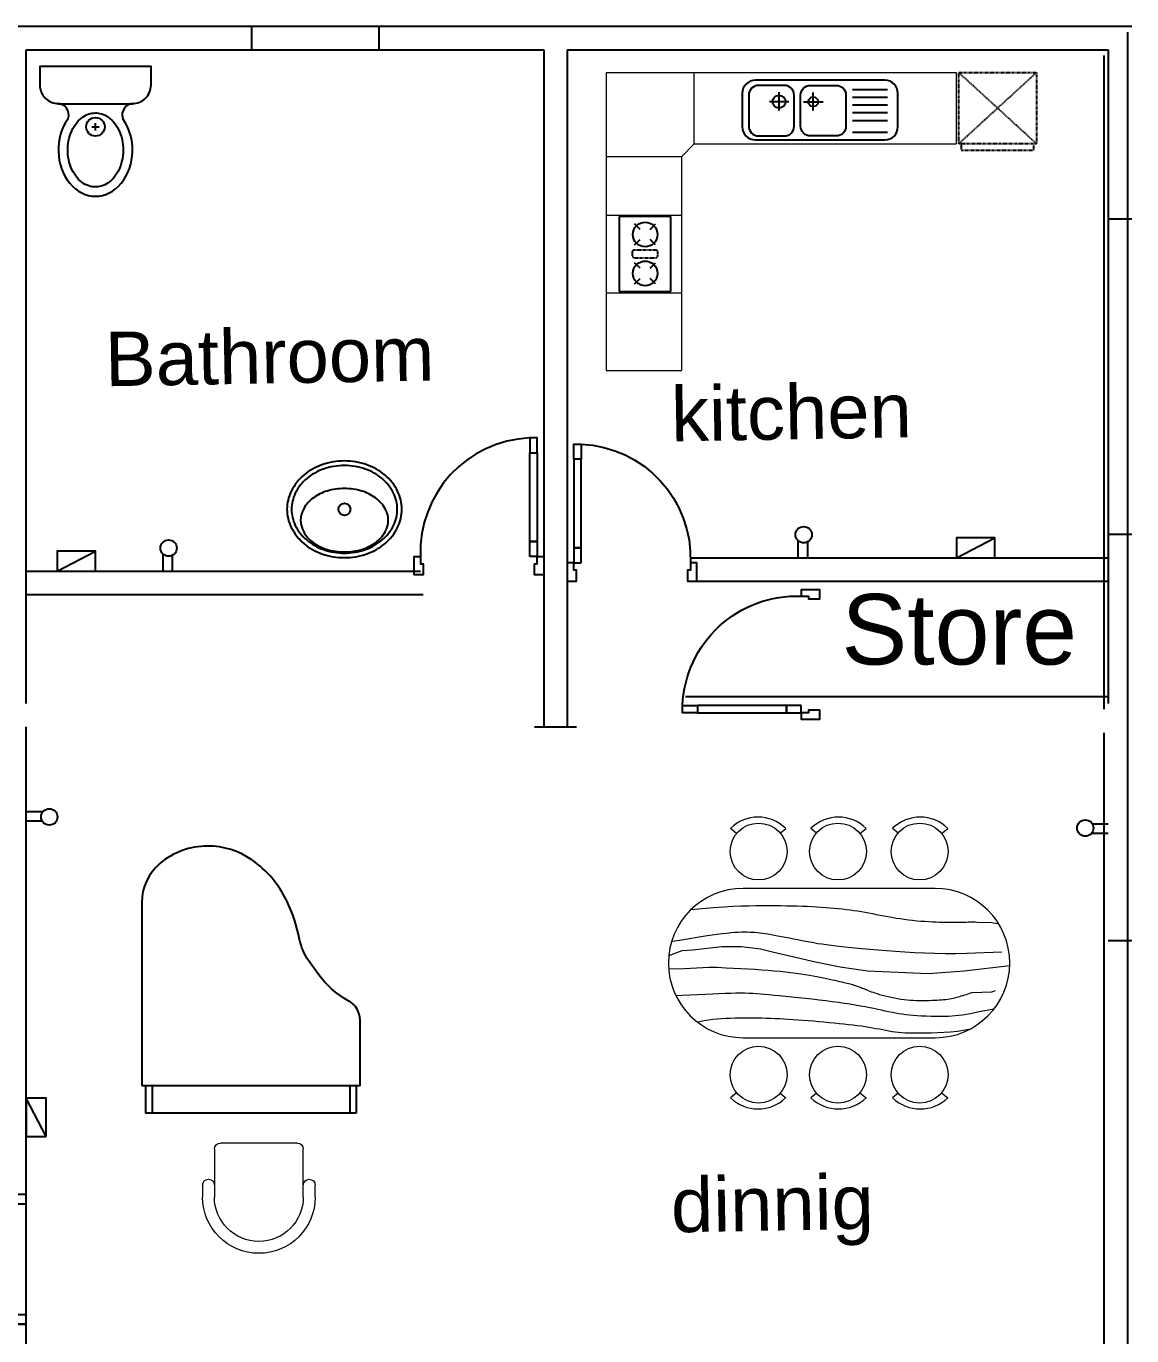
# Model space of a CAD drawing. Header units: inches. Extents: x 102 to 1923, y 81 to 561.
# Drawn here: x 227.2 to 462.2, y 268.1 to 546.6 of the extents above; entities that cross this region are included whole.
import ezdxf

# ---------------------------------------------------------------- set-up
doc = ezdxf.new("R2010")
doc.units = ezdxf.units.IN
doc.header["$MEASUREMENT"] = 0
doc.linetypes.add('HIDDEN', pattern=[0.375, 0.25, -0.125])
for name, color, linetype in [('A-Door', 150, 'Continuous'), ('A-Flor-Pfix', 140, 'Continuous'), ('NOI THAT', 42, 'Continuous'), ('NOITHAT', 21, 'Continuous'), ('NT', 1, 'Continuous'), ('THIET-BI', 21, 'Continuous')]:
    doc.layers.add(name, color=color, linetype=linetype)
doc.layers.add('Plugin_AR', color=250, linetype='Continuous', lineweight=5)
doc.styles.get("Standard").update_dxf_attribs({"font": 'arial.ttf'})

# ---------------------------------------------------------------- blocks, each defined once
blk = doc.blocks.new('A$C1B1609A6')
at = {"linetype": 'Continuous'}
for p, q in [((7.67, 31.01), (6.97, 31.58)), ((12.57, 31.06), (13.19, 31.59)), ((16.86, 31.01), (16.16, 31.58)), ((21.76, 31.06), (22.38, 31.59)), ((25.83, 31.06), (25.21, 31.59)), ((30.73, 31.01), (31.43, 31.58)), ((30, 24.82), (8.4, 24.82)), ((3.45, 21.9), (4.43, 22.12)), ((4.43, 22.12), (5.33, 22.27)), ((5.33, 22.27), (6.15, 22.36)), ((6.15, 22.36), (6.91, 22.42)), ((6.91, 22.42), (7.62, 22.44)), ((7.62, 22.44), (8.26, 22.44)), ((8.26, 22.44), (8.86, 22.43)), ((8.86, 22.43), (9.42, 22.41)), ((9.42, 22.41), (9.93, 22.39)), ((9.93, 22.39), (10.42, 22.36)), ((10.42, 22.36), (10.87, 22.32)), ((10.87, 22.32), (11.3, 22.28)), ((11.3, 22.28), (11.71, 22.24)), ((11.71, 22.24), (12.1, 22.19)), ((12.1, 22.19), (12.49, 22.13)), ((12.49, 22.13), (12.87, 22.06)), ((1.78, 21.59), (3.45, 21.9)), ((9.65, 20.63), (9.36, 20.63)), ((9.95, 20.63), (9.65, 20.63)), ((10.25, 20.63), (9.95, 20.63)), ((10.56, 20.63), (10.25, 20.63)), ((12.87, 22.06), (13.24, 21.99)), ((13.24, 21.99), (13.63, 21.91)), ((13.63, 21.91), (14.02, 21.82)), ((14.02, 21.82), (14.42, 21.74)), ((14.42, 21.74), (14.84, 21.64)), ((14.84, 21.64), (15.29, 21.55)), ((15.29, 21.55), (15.76, 21.45)), ((15.76, 21.45), (16.27, 21.35)), ((16.27, 21.35), (16.81, 21.26)), ((16.81, 21.26), (17.38, 21.16)), ((17.38, 21.16), (17.98, 21.06)), ((17.98, 21.06), (18.61, 20.96)), ((18.61, 20.96), (19.27, 20.86)), ((19.27, 20.86), (19.97, 20.77)), ((19.97, 20.77), (20.69, 20.67)), ((20.69, 20.67), (21.45, 20.58)), ((1.81, 19.58), (1.6, 19.49)), ((2.02, 19.66), (1.81, 19.58)), ((4.29, 19.74), (2.02, 19.66)), ((4.49, 19.81), (4.29, 19.74)), ((4.69, 19.88), (4.49, 19.81)), ((4.88, 19.95), (4.69, 19.88)), ((5.08, 20.01), (4.88, 19.95)), ((5.27, 20.06), (5.08, 20.01)), ((5.46, 20.12), (5.27, 20.06)), ((5.64, 20.17), (5.46, 20.12)), ((5.83, 20.22), (5.64, 20.17)), ((6.01, 20.27), (5.83, 20.22)), ((6.2, 20.32), (6.01, 20.27)), ((6.38, 20.36), (6.2, 20.32)), ((6.58, 20.4), (6.38, 20.36)), ((6.78, 20.44), (6.58, 20.4)), ((6.99, 20.47), (6.78, 20.44)), ((7.21, 20.51), (6.99, 20.47)), ((7.45, 20.53), (7.21, 20.51)), ((7.69, 20.55), (7.45, 20.53)), ((7.95, 20.57), (7.69, 20.55)), ((8.22, 20.59), (7.95, 20.57)), ((8.49, 20.6), (8.22, 20.59)), ((8.78, 20.61), (8.49, 20.6)), ((9.06, 20.62), (8.78, 20.61)), ((9.36, 20.63), (9.06, 20.62)), ((10.88, 20.61), (10.56, 20.63)), ((11.21, 20.59), (10.88, 20.61)), ((11.55, 20.56), (11.21, 20.59)), ((11.89, 20.52), (11.55, 20.56)), ((12.25, 20.47), (11.89, 20.52)), ((12.62, 20.41), (12.25, 20.47)), ((12.98, 20.34), (12.62, 20.41)), ((13.35, 20.26), (12.98, 20.34)), ((13.7, 20.19), (13.35, 20.26)), ((14.04, 20.1), (13.7, 20.19)), ((14.37, 20.02), (14.04, 20.1)), ((14.66, 19.94), (14.37, 20.02)), ((14.93, 19.86), (14.66, 19.94)), ((15.17, 19.78), (14.93, 19.86)), ((15.39, 19.71), (15.17, 19.78)), ((15.58, 19.64), (15.39, 19.71)), ((15.76, 19.57), (15.58, 19.64)), ((15.92, 19.51), (15.76, 19.57)), ((16.07, 19.45), (15.92, 19.51)), ((16.21, 19.39), (16.07, 19.45)), ((16.35, 19.33), (16.21, 19.39)), ((16.47, 19.28), (16.35, 19.33)), ((16.6, 19.23), (16.47, 19.28)), ((16.71, 19.18), (16.6, 19.23)), ((16.83, 19.13), (16.71, 19.18)), ((21.45, 20.58), (22.22, 20.5)), ((22.22, 20.5), (22.99, 20.41)), ((22.99, 20.41), (23.76, 20.33)), ((23.76, 20.33), (24.51, 20.26)), ((24.51, 20.26), (25.23, 20.19)), ((25.23, 20.19), (25.9, 20.12)), ((25.9, 20.12), (26.52, 20.06)), ((26.52, 20.06), (27.08, 20.01)), ((27.08, 20.01), (27.58, 19.96)), ((27.58, 19.96), (28.04, 19.92)), ((28.04, 19.92), (28.48, 19.88)), ((28.48, 19.88), (28.91, 19.85)), ((28.91, 19.85), (29.34, 19.83)), ((29.34, 19.83), (29.8, 19.82)), ((29.8, 19.82), (30.28, 19.82)), ((30.28, 19.82), (30.82, 19.82)), ((30.82, 19.82), (31.4, 19.83)), ((31.4, 19.83), (32.03, 19.85)), ((32.03, 19.85), (32.72, 19.88)), ((32.72, 19.88), (33.45, 19.91)), ((33.45, 19.91), (34.25, 19.94)), ((34.25, 19.94), (36.9, 20.06)), ((36.9, 20.06), (37.56, 20.09)), ((16.94, 19.09), (16.83, 19.13)), ((17.06, 19.05), (16.94, 19.09)), ((17.17, 19.01), (17.06, 19.05)), ((17.29, 18.97), (17.17, 19.01)), ((17.4, 18.93), (17.29, 18.97)), ((17.53, 18.89), (17.4, 18.93)), ((17.66, 18.85), (17.53, 18.89)), ((17.8, 18.81), (17.66, 18.85)), ((17.95, 18.77), (17.8, 18.81)), ((18.11, 18.73), (17.95, 18.77)), ((18.29, 18.69), (18.11, 18.73)), ((18.48, 18.64), (18.29, 18.69)), ((18.69, 18.59), (18.48, 18.64)), ((18.91, 18.54), (18.69, 18.59)), ((19.16, 18.48), (18.91, 18.54)), ((19.41, 18.42), (19.16, 18.48)), ((19.69, 18.36), (19.41, 18.42)), ((19.98, 18.3), (19.69, 18.36)), ((20.29, 18.23), (19.98, 18.3)), ((20.61, 18.16), (20.29, 18.23)), ((20.95, 18.09), (20.61, 18.16)), ((21.32, 18.01), (20.95, 18.09)), ((21.7, 17.94), (21.32, 18.01)), ((22.11, 17.86), (21.7, 17.94)), ((22.55, 17.78), (22.11, 17.86)), ((23.02, 17.71), (22.55, 17.78)), ((23.52, 17.63), (23.02, 17.71)), ((0.01, 16.75), (5.15, 17.34)), ((5.15, 17.34), (9.15, 17.62)), ((9.15, 17.62), (16.02, 17.34)), ((16.02, 17.34), (19.07, 16.88)), ((19.07, 16.88), (21.85, 16.33)), ((21.85, 16.33), (26.55, 15.23)), ((24.05, 17.56), (23.52, 17.63)), ((24.62, 17.49), (24.05, 17.56)), ((25.22, 17.42), (24.62, 17.49)), ((25.85, 17.35), (25.22, 17.42)), ((26.51, 17.28), (25.85, 17.35)), ((27.2, 17.22), (26.51, 17.28)), ((27.91, 17.17), (27.2, 17.22)), ((28.66, 17.11), (27.91, 17.17)), ((29.43, 17.06), (28.66, 17.11)), ((30.24, 17.02), (29.43, 17.06)), ((31.08, 16.98), (30.24, 17.02)), ((31.96, 16.94), (31.08, 16.98)), ((32.89, 16.9), (31.96, 16.94)), ((33.87, 16.87), (32.89, 16.9)), ((37.31, 17.07), (33.87, 16.87)), ((38.38, 17.05), (37.31, 17.07)), ((0.9, 15.2), (4.85, 15.36)), ((4.85, 15.36), (6.06, 15.38)), ((6.06, 15.38), (7.25, 15.38)), ((7.25, 15.38), (8.43, 15.35)), ((8.43, 15.35), (9.58, 15.31)), ((9.58, 15.31), (10.71, 15.26)), ((10.71, 15.26), (11.8, 15.19)), ((11.8, 15.19), (12.85, 15.13)), ((12.85, 15.13), (13.87, 15.06)), ((13.87, 15.06), (14.84, 14.98)), ((14.84, 14.98), (15.76, 14.91)), ((15.76, 14.91), (16.63, 14.83)), ((16.63, 14.83), (17.44, 14.76)), ((17.44, 14.76), (18.2, 14.68)), ((26.55, 15.23), (28.03, 14.86)), ((28.03, 14.86), (30.2, 14.59)), ((32.38, 14.59), (35.67, 14.97)), ((35.67, 14.97), (36.89, 15.06)), ((36.89, 15.06), (37.67, 15.33)), ((37.67, 15.33), (38.34, 15.6)), ((18.2, 14.68), (18.9, 14.6)), ((18.9, 14.6), (19.53, 14.53)), ((19.53, 14.53), (20.1, 14.46)), ((20.1, 14.46), (20.64, 14.38)), ((20.64, 14.38), (21.13, 14.31)), ((21.13, 14.31), (21.6, 14.24)), ((21.6, 14.24), (22.05, 14.16)), ((22.05, 14.16), (22.49, 14.08)), ((22.49, 14.08), (22.94, 13.99)), ((22.94, 13.99), (23.4, 13.91)), ((23.4, 13.91), (23.86, 13.82)), ((23.86, 13.82), (24.33, 13.72)), ((24.33, 13.72), (24.79, 13.63)), ((24.79, 13.63), (25.24, 13.54)), ((25.24, 13.54), (25.68, 13.46)), ((25.68, 13.46), (26.1, 13.38)), ((26.1, 13.38), (26.49, 13.31)), ((26.49, 13.31), (26.86, 13.24)), ((30.2, 14.59), (32.38, 14.59)), ((32.91, 13.2), (33.47, 13.27)), ((33.47, 13.27), (34.04, 13.35)), ((34.04, 13.35), (37.15, 13.88)), ((37.15, 13.88), (37.67, 13.95)), ((37.67, 13.95), (38.04, 14.01)), ((1.62, 11.92), (1.4, 11.96)), ((1.84, 11.89), (1.62, 11.92)), ((2.04, 11.87), (1.84, 11.89)), ((3.71, 11.8), (2.04, 11.87)), ((3.91, 11.79), (3.71, 11.8)), ((4.91, 11.8), (4.7, 11.79)), ((5.12, 11.8), (4.91, 11.8)), ((5.34, 11.81), (5.12, 11.8)), ((5.57, 11.82), (5.34, 11.81)), ((5.8, 11.82), (5.57, 11.82)), ((6.05, 11.83), (5.8, 11.82)), ((6.32, 11.83), (6.05, 11.83)), ((6.6, 11.83), (6.32, 11.83)), ((6.9, 11.83), (6.6, 11.83)), ((7.21, 11.83), (6.9, 11.83)), ((7.55, 11.82), (7.21, 11.83)), ((7.9, 11.81), (7.55, 11.82)), ((8.28, 11.79), (7.9, 11.81)), ((8.69, 11.77), (8.28, 11.79)), ((26.86, 13.24), (27.2, 13.18)), ((27.2, 13.18), (27.52, 13.14)), ((27.52, 13.14), (27.82, 13.09)), ((27.82, 13.09), (28.11, 13.06)), ((28.11, 13.06), (28.4, 13.03)), ((28.4, 13.03), (28.68, 13)), ((28.68, 13), (28.96, 12.98)), ((28.96, 12.98), (29.24, 12.97)), ((29.24, 12.97), (29.54, 12.96)), ((29.54, 12.96), (29.85, 12.96)), ((29.85, 12.96), (30.19, 12.96)), ((30.19, 12.96), (30.55, 12.97)), ((30.55, 12.97), (30.94, 13)), ((30.94, 13), (31.37, 13.03)), ((31.37, 13.03), (31.84, 13.08)), ((31.84, 13.08), (32.36, 13.13)), ((32.36, 13.13), (32.91, 13.2)), ((4.11, 11.78), (3.91, 11.79)), ((4.3, 11.78), (4.11, 11.78)), ((4.5, 11.79), (4.3, 11.78)), ((4.7, 11.79), (4.5, 11.79)), ((9.11, 11.75), (8.69, 11.77)), ((9.55, 11.72), (9.11, 11.75)), ((10, 11.69), (9.55, 11.72)), ((10.47, 11.65), (10, 11.69)), ((10.94, 11.6), (10.47, 11.65)), ((11.41, 11.55), (10.94, 11.6)), ((11.88, 11.49), (11.41, 11.55)), ((12.34, 11.42), (11.88, 11.49)), ((12.8, 11.35), (12.34, 11.42)), ((13.26, 11.27), (12.8, 11.35)), ((13.71, 11.19), (13.26, 11.27)), ((14.15, 11.11), (13.71, 11.19)), ((14.59, 11.02), (14.15, 11.11)), ((15.02, 10.94), (14.59, 11.02)), ((15.45, 10.86), (15.02, 10.94)), ((15.87, 10.78), (15.45, 10.86)), ((16.28, 10.71), (15.87, 10.78)), ((16.7, 10.63), (16.28, 10.71)), ((17.12, 10.56), (16.7, 10.63)), ((17.54, 10.5), (17.12, 10.56)), ((17.96, 10.44), (17.54, 10.5)), ((18.4, 10.38), (17.96, 10.44)), ((18.84, 10.32), (18.4, 10.38)), ((19.29, 10.28), (18.84, 10.32)), ((35.87, 10.41), (34.59, 10.28)), ((19.75, 10.23), (19.29, 10.28)), ((20.23, 10.19), (19.75, 10.23)), ((20.71, 10.15), (20.23, 10.19)), ((21.21, 10.12), (20.71, 10.15)), ((21.73, 10.09), (21.21, 10.12)), ((22.25, 10.06), (21.73, 10.09)), ((22.8, 10.03), (22.25, 10.06)), ((23.35, 10.01), (22.8, 10.03)), ((23.93, 9.99), (23.35, 10.01)), ((24.52, 9.98), (23.93, 9.99)), ((25.13, 9.97), (24.52, 9.98)), ((25.77, 9.96), (25.13, 9.97)), ((26.43, 9.95), (25.77, 9.96)), ((27.11, 9.95), (26.43, 9.95)), ((27.83, 9.95), (27.11, 9.95)), ((28.57, 9.96), (27.83, 9.95)), ((29.36, 9.97), (28.57, 9.96)), ((30.22, 9.99), (29.36, 9.97)), ((31.15, 10.03), (30.22, 9.99)), ((32.18, 10.09), (31.15, 10.03)), ((33.32, 10.17), (32.18, 10.09)), ((34.59, 10.28), (33.32, 10.17)), ((8.4, 8.02), (30, 8.02)), ((7.67, 1.84), (6.97, 1.26)), ((12.57, 1.79), (13.19, 1.26)), ((16.86, 1.84), (16.16, 1.26)), ((21.76, 1.79), (22.38, 1.26)), ((25.83, 1.79), (25.21, 1.26)), ((30.73, 1.84), (31.43, 1.26))]:
    blk.add_line(p, q, dxfattribs=at)
blk.add_lwpolyline([(35.18, 23.04), (34.9, 22.98), (34.39, 22.89), (33.89, 22.81), (33.4, 22.75), (32.91, 22.7), (32.43, 22.67), (31.94, 22.64), (31.45, 22.61), (30.95, 22.6), (30.45, 22.59), (29.94, 22.58), (29.43, 22.58), (28.92, 22.58), (28.42, 22.59), (27.91, 22.6), (27.42, 22.61), (26.92, 22.63), (26.42, 22.65), (25.92, 22.67), (25.42, 22.7), (24.9, 22.73), (24.37, 22.76), (23.82, 22.8), (23.26, 22.84), (22.68, 22.89), (22.1, 22.94), (21.51, 22.99), (20.92, 23.04), (20.33, 23.1), (19.76, 23.15), (19.2, 23.21), (18.66, 23.27), (18.14, 23.33), (17.64, 23.38), (17.16, 23.44), (16.7, 23.5), (16.26, 23.57), (15.84, 23.63), (15.43, 23.7), (15.04, 23.77), (14.67, 23.84), (14.3, 23.91), (13.95, 23.98), (13.6, 24.05), (13.24, 24.11), (12.89, 24.16), (12.53, 24.2), (12.16, 24.24), (11.78, 24.27), (11.37, 24.28), (10.93, 24.29), (10.47, 24.29), (9.96, 24.29), (9.4, 24.28), (8.8, 24.27), (8.14, 24.24), (7.42, 24.21), (6.66, 24.15), (5.87, 24.07), (5.04, 23.94), (4.39, 23.81)], dxfattribs=at)
for centre in [(10.14, 28.98), (19.33, 28.98), (28.26, 28.98), (10.14, 3.87), (19.33, 3.87), (28.26, 3.87)]:
    blk.add_circle(centre, 3.2, dxfattribs=at)
for centre, radius, start, end in [((10.08, 28.38), 4.46, 45.898, 134.2259), ((19.27, 28.38), 4.46, 45.898, 134.2259), ((28.32, 28.38), 4.46, 45.7741, 134.102), ((8.4, 16.42), 8.4, 90, 270), ((30, 16.42), 8.4, 270, 90), ((10.08, 4.46), 4.46, 225.7741, 314.102), ((19.27, 4.46), 4.46, 225.7741, 314.102), ((28.32, 4.46), 4.46, 225.898, 314.2259)]:
    blk.add_arc(centre, radius, start, end, dxfattribs=at)
blk = doc.blocks.new('A$C0E7E6159')
at = {"layer": 'THIET-BI'}
for p, q in [((1473.2, 184.2), (0, 184.2)), ((25.4, 184.2), (25.4, 0)), ((25.4, 184.2), (25.4, 0)), ((69.9, 184.2), (69.9, 0)), ((1403.4, 184.2), (1403.4, 0)), ((1403.4, 184.2), (1403.4, 0)), ((1447.8, 184.2), (1447.8, 0)), ((1447.8, 0), (25.4, 0))]:
    blk.add_line(p, q, dxfattribs=at)
blk.add_lwpolyline([(1473.2, 184.2), (1473.2, 628.7, 0.272044), (1397.8, 757, -0.108755), (1189, 942), (1125.7, 1030.6, -0.102413), (1065.5, 1172.5, 0.0624), (978.6, 1433.4, 0.129906), (743.8, 1709.5, 0.153131), (444.5, 1803.4, 0.17774), (121.5, 1684.8, 0.220257), (0, 1422.4), (0, 184.2)], format="xyb", dxfattribs=at)
for points in [[(69.9, 184.2), (69.9, 0)], [(1447.8, 184.2), (1447.8, 0)]]:
    blk.add_lwpolyline(points, dxfattribs=at)
blk = doc.blocks.new('A$C5C5E0DD8')
for p, q in [((0, 213.3), (0, 273.3)), ((60, 30), (60, 273.3)), ((510, 273.3), (510, 30)), ((570, 273.3), (570, 213.3)), ((480, 0), (90, 0))]:
    blk.add_line(p, q)
for centre, radius, start, end in [((285, 273.3), 285, 0, 180), ((285, 273.3), 225, 0, 180), ((30, 213.3), 30, 180, 0), ((540, 213.3), 30, 180, 0), ((90, 30), 30, 180, 270), ((480, 30), 30, 270, 0)]:
    blk.add_arc(centre, radius, start, end)
blk = doc.blocks.new('SINK12RS')
for p, q in [((283, -292), (283, -153)), ((546, -293), (546, -154)), ((849, -130), (1120, -130)), ((849, -190), (1120, -190)), ((209, -225), (359, -225)), ((472, -226), (622, -226)), ((849, -250), (1120, -250)), ((849, -310), (1120, -310)), ((849, -370), (1120, -370)), ((849, -460), (1120, -460))]:
    blk.add_line(p, q)
for points in [[(99, -520), (1099, -520, 0.414214), (1199, -420), (1199, -160, 0.414214), (1099, -60), (99, -60, 0.414214), (-1, -160), (-1, -420, 0.414214)], [(124, -490), (324, -490, 0.414214), (399, -415), (399, -175, 0.414214), (324, -100), (124, -100, 0.414214), (49, -175), (49, -415, 0.414214)], [(524, -490, -0.414214), (449, -415), (449, -175, -0.414214), (524, -100), (724, -100, -0.414214), (799, -175), (799, -415, -0.414214), (724, -490)]]:
    blk.add_lwpolyline(points, format="xyb", close=True)
for centre, radius in [((283, -225), 50), ((546, -226), 37.5)]:
    blk.add_circle(centre, radius)
blk = doc.blocks.new('A$C73F932EB')
for p, q in [((0, 2300), (2700, 2300)), ((0, 2300), (0, 0)), ((0, 2300), (0, 1750)), ((680, 1750), (680, 2300)), ((2700, 2300), (2700, 1750)), ((580, 1650), (680, 1750)), ((680, 1750), (2700, 1750)), ((580, 1650), (0, 1650)), ((580, 1650), (580, 0)), ((0, 1200), (580, 1200)), ((0, 600), (580, 600)), ((0, 0), (580, 0))]:
    blk.add_line(p, q)
at = {"layer": 'NOI THAT', "linetype": 'HIDDEN'}
for p, q in [((2719, 2300), (3319, 2300)), ((2719, 1750), (3319, 2300)), ((3319, 1750), (2719, 2300)), ((2719, 1750), (2719, 2300)), ((3319, 2300), (3319, 1750)), ((3319, 1750), (2719, 1750)), ((200, 910), (200, 890)), ((380, 930), (220, 930)), ((400, 890), (400, 910)), ((220, 870), (380, 870))]:
    blk.add_line(p, q, dxfattribs=at)
at = {"layer": 'NOI THAT'}
for p, q in [((500, 1190), (100, 1190)), ((100, 1190), (100, 610)), ((262, 1089), (220, 1131)), ((340, 1089), (382, 1131)), ((500, 610), (500, 1190)), ((220, 969), (262, 1011)), ((382, 969), (340, 1011)), ((262, 789), (220, 831)), ((340, 789), (382, 831)), ((220, 669), (262, 711)), ((382, 669), (340, 711)), ((100, 610), (500, 610))]:
    blk.add_line(p, q, dxfattribs=at)
at = {"layer": 'NOI THAT', "linetype": 'HIDDEN'}
blk.add_lwpolyline([(2739, 1750), (2739, 1700), (3299, 1700), (3299, 1750)], dxfattribs=at)
at = {"layer": 'NOI THAT'}
for centre in [(301, 1050), (301, 750)]:
    blk.add_circle(centre, 95, dxfattribs=at)
at = {"layer": 'NOI THAT', "linetype": 'HIDDEN'}
for centre, start, end in [((220, 910), 90, 180), ((380, 910), 0, 90), ((220, 890), 180, 270), ((380, 890), 270, 0)]:
    blk.add_arc(centre, 20, start, end, dxfattribs=at)
at = {"layer": 'NOI THAT'}
blk.add_blockref('SINK12RS', (1051, 2300), dxfattribs=at)
blk = doc.blocks.new('A$C3C0C6A94')
at = {"layer": 'THIET-BI'}
for p, q in [((280, 375), (320, 375)), ((300, 355), (300, 395))]:
    blk.add_line(p, q, dxfattribs=at)
blk.add_lwpolyline([(100, 500), (500, 500, 0.414214), (600, 600), (600, 700), (0, 700), (0, 600, 0.414214)], format="xyb", close=True, dxfattribs=at)
blk.add_circle((300, 375), 50, dxfattribs=at)
for centre, start, end in [((94.7, 439.3), 341.30678, 91.1991), ((505.2, 439.3), 88.8009, 198.69322), ((505.2, 439.3), 199.00584, 200.45418)]:
    blk.add_arc(centre, 61, start, end, dxfattribs=at)
blk.add_ellipse((300, 250), major_axis=(0, 250), ratio=0.8, start_param=0.834075, end_param=5.449111, dxfattribs=at)
blk.add_open_spline([(300, 450), (287.1, 450), (274.2, 447.8), (248.8, 438.6), (236.3, 431.6), (212.5, 412.9), (201.3, 401.2), (181.5, 373.5), (173, 357.6), (159.7, 322.8), (154.9, 304.1), (149.7, 265.4), (149.3, 245.5), (152.9, 206.5), (156.9, 187.4), (168.8, 151.7), (176.7, 135.1), (195.5, 105.9), (206.3, 93.3), (229.5, 72.9), (241.9, 65.1), (267.1, 54.2), (280, 51.1), (305.8, 49.4), (318.7, 50.8), (344.2, 58.3), (356.9, 64.3), (381.1, 81.3), (392.7, 92.2), (413.3, 118.3), (422.5, 133.5), (437.1, 167.2), (442.6, 185.5), (449.4, 223.8), (450.7, 243.6), (448.7, 282.8), (445.5, 302.2), (435, 338.8), (427.7, 355.9), (410.1, 386.5), (399.7, 399.9), (377.1, 422.1), (365, 430.8), (339.9, 443.5), (327.1, 447.4), (309.5, 449.7), (304.7, 450), (300, 450)], degree=3, knots=[0, 0, 0, 0, 0.280897, 0.280897, 0.561794, 0.561794, 0.842691, 0.842691, 1.123587, 1.123587, 1.404484, 1.404484, 1.685381, 1.685381, 1.966278, 1.966278, 2.247175, 2.247175, 2.528072, 2.528072, 2.808968, 2.808968, 3.089865, 3.089865, 3.370762, 3.370762, 3.651659, 3.651659, 3.932556, 3.932556, 4.213453, 4.213453, 4.494349, 4.494349, 4.775246, 4.775246, 5.056143, 5.056143, 5.33704, 5.33704, 5.617937, 5.617937, 5.898834, 5.898834, 6.17973, 6.17973, 6.283185, 6.283185, 6.283185, 6.283185], dxfattribs=at)
blk = doc.blocks.new('I_PLUMB_LAV_COUNTER 4_P')
at = {"color": 0, "linetype": 'ByBlock'}
for points in [[(0, -1, 0.084101), (-3.71, -1.63, 0.091322), (-6.72, -3.34, 0.103814), (-8.8, -6.01, 0.114782), (-9.5, -9, 0.114782), (-8.8, -11.99, 0.103814), (-6.72, -14.66, 0.091322), (-3.71, -16.37, 0.084101), (0, -17, 0.084101), (3.71, -16.37, 0.091322), (6.72, -14.66, 0.103814), (8.8, -11.99, 0.114782), (9.5, -9, 0.114782), (8.8, -6.01, 0.103814), (6.72, -3.34, 0.091322), (3.71, -1.63, 0.084101)], [(0, -1.75, 0.084101), (-3.46, -2.34, 0.091322), (-6.23, -3.92, 0.103814), (-8.13, -6.34, 0.114782), (-8.75, -9, 0.114782), (-8.13, -11.66, 0.103814), (-6.23, -14.08, 0.091322), (-3.46, -15.66, 0.084101), (0, -16.25, 0.084101), (3.46, -15.66, 0.091322), (6.23, -14.08, 0.103814), (8.13, -11.66, 0.114782), (8.75, -9, 0.114782), (8.13, -6.34, 0.103814), (6.23, -3.92, 0.091322), (3.46, -2.34, 0.084101)], [(0, -5.56, 0.073018), (-2.87, -5.98, 0.084057), (-5.13, -7.1, 0.106512), (-6.74, -8.9, 0.130573), (-7.25, -10.81, 0.130573), (-6.74, -12.73, 0.106512), (-5.13, -14.53, 0.084057), (-2.87, -15.64, 0.073018), (0, -16.06, 0.073018), (2.87, -15.64, 0.084057), (5.13, -14.53, 0.106512), (6.74, -12.73, 0.130573), (7.25, -10.81, 0.130573), (6.74, -8.9, 0.106512), (5.13, -7.1, 0.084057), (2.87, -5.98, 0.073018)]]:
    blk.add_lwpolyline(points, format="xyb", close=True, dxfattribs=at)
blk.add_circle((0, -9), 1, dxfattribs=at)
blk = doc.blocks.new('*U15')
at = {"layer": 'A-Flor-Pfix', "color": 140, "linetype": 'Continuous', "lineweight": -3, "xscale": 25, "yscale": 25, "zscale": 25}
blk.add_blockref('I_PLUMB_LAV_COUNTER 4_P', (0, 0), dxfattribs=at)
blk = doc.blocks.new('A$C7DB75F4D')
at = {"layer": 'A-Door'}
for points in [[(625, 740), (625, 660), (665, 660), (665, 740)], [(625, 180), (625, 660), (665, 660), (665, 180)], [(625, 100), (625, 180), (665, 180), (665, 100)], [(35, 100), (35, 60), (50, 60), (50, 50), (50, 0), (0, 0), (0, 100)], [(665, 100), (700, 100), (700, 0), (650, 0), (650, 50), (650, 60), (665, 60)]]:
    blk.add_lwpolyline(points, close=True, dxfattribs=at)
at = {"layer": 'NT', "color": 1}
blk.add_arc((650, 125), 615.5, 92.32782, 182.32782, dxfattribs=at)

msp = doc.modelspace()

# ---------------------------------------------------------------- linework, layer by layer
at = {"color": 7, "true_color": 0xffffff}
for p, q in [((102.21, 546.55), (462.21, 546.55)), ((227.21, 541.55), (337.21, 541.55)), ((227.21, 402.55), (227.21, 541.55)), ((337.21, 541.55), (337.21, 397.55)), ((342.21, 541.55), (457.21, 541.55)), ((342.21, 541.55), (342.21, 397.55)), ((457.21, 541.55), (457.21, 402.55)), ((368.41, 433.52), (457.21, 433.52)), ((368.41, 433.52), (457.21, 433.52)), ((227.21, 430.67), (311.01, 430.67)), ((367.8, 428.52), (457.21, 428.52)), ((227.21, 425.67), (311.62, 425.67)), ((227.21, 131.55), (227.21, 397.55)), ((335.24, 397.55), (344.18, 397.55)), ((227.21, 270.55), (107.21, 270.55))]:
    msp.add_line(p, q, dxfattribs=at)
for p, q in [((461.3, 545.29), (461.3, 125.29)), ((456.3, 540.29), (456.3, 401.29)), ((457.32, 403.95), (367.37, 403.95)), ((456.3, 396.29), (456.3, 125.29))]:
    msp.add_line(p, q)
at = {"layer": 'NOITHAT', "color": 7, "true_color": 0xffffff}
for p, q in [((275.2, 541.55), (275.2, 546.55)), ((302.23, 541.55), (302.23, 546.55)), ((457.21, 505.55), (462.21, 505.55)), ((424.96, 433.52), (433.11, 437.75)), ((457.21, 438.55), (462.21, 438.55)), ((233.82, 430.67), (241.97, 434.9)), ((391.32, 433.52), (391.32, 437.1)), ((393.32, 433.52), (393.32, 436.89)), ((256.34, 430.67), (256.34, 434.25)), ((258.34, 430.67), (258.34, 434.04)), ((227.21, 379.55), (230.79, 379.55)), ((227.21, 377.55), (230.59, 377.55)), ((457.21, 376.89), (453.84, 376.89)), ((457.21, 374.89), (453.63, 374.89)), ((457.21, 352.1), (462.21, 352.1)), ((231.45, 310.43), (227.21, 318.58))]:
    msp.add_line(p, q, dxfattribs=at)
for points in [[(424.96, 433.52), (433.11, 433.52), (433.11, 437.75), (424.96, 437.75)], [(233.82, 430.67), (241.97, 430.67), (241.97, 434.9), (233.82, 434.9)], [(231.45, 310.43), (231.45, 318.58), (227.21, 318.58), (227.21, 310.43)]]:
    msp.add_lwpolyline(points, close=True, dxfattribs=at)
for centre in [(392.47, 438.41), (257.48, 435.56), (232.11, 378.4), (452.32, 376.03)]:
    msp.add_circle(centre, 1.74, dxfattribs=at)

# ---------------------------------------------------------------- block references
at = {"layer": 'A-Door', "color": 40, "true_color": 0xf8d731, "xscale": 0.03937006397641444, "yscale": 0.03937006397641444, "zscale": 0.03937006397641444}
msp.add_blockref('A$C7DB75F4D', (309.65, 429.85), dxfattribs=at)
at = {"layer": 'A-Door', "color": 7, "true_color": 0xffffff, "xscale": -0.03937006397641444, "yscale": 0.03937006397641444, "zscale": 0.03937006397641444}
msp.add_blockref('A$C7DB75F4D', (369.77, 428.52), dxfattribs=at)
at = {"layer": 'A-Door', "color": 7, "true_color": 0xffffff, "xscale": -0.03937006397641444, "yscale": 0.03937006397641444, "zscale": 0.03937006397641444, "rotation": 90}
for p in [(395.87, 426.72), (227.21, 298.11)]:
    msp.add_blockref('A$C7DB75F4D', p, dxfattribs=at)
at = {"layer": 'Plugin_AR', "color": 7, "true_color": 0xffffff}
for name, p, xscale, yscale, zscale in [('A$C3C0C6A94', (230.12, 510.39), 0.03937006397641444, 0.03937006397641444, 0.03937006397641444), ('A$C73F932EB', (350.48, 473.32), 0.0275590447834901, 0.0275590447834901, 0.0275590447834901), ('A$C0E7E6159', (251.77, 315.4), 0.03149605118113155, 0.03149605118113155, 0.03149605118113155)]:
    msp.add_blockref(name, p, dxfattribs=dict(at, xscale=xscale, yscale=yscale, zscale=zscale))
at = {"layer": 'Plugin_AR', "color": 7, "linetype": 'Continuous', "lineweight": -3, "true_color": 0xffffff, "xscale": 0.05139570007600051, "yscale": 0.05139570007600051, "zscale": 0.05139570007600051}
msp.add_blockref('*U15', (294.85, 455.38), dxfattribs=at)
at = {"layer": 'Plugin_AR', "color": 40, "true_color": 0xf8d731, "xscale": 1.889763070867893, "yscale": 1.889763070867893, "zscale": 1.889763070867893, "rotation": 180}
msp.add_blockref('A$C1B1609A6', (436.29, 378.35), dxfattribs=at)
at = {"layer": 'Plugin_AR', "color": 7, "linetype": 'Continuous', "true_color": 0xffffff, "xscale": -0.0419947349075643, "yscale": 0.0419947349075643, "zscale": 0.0419947349075643, "rotation": 180}
msp.add_blockref('A$C5C5E0DD8', (264.7, 309.04), dxfattribs=at)

# ---------------------------------------------------------------- texts
at = {"insert": (400.5, 425.81), "char_height": 15, "attachment_point": 1}
msp.add_mtext_dynamic_manual_height_columns('Store', width=31.2432, gutter_width=1, heights=[0], dxfattribs=at)
at = {"layer": 'NOITHAT', "color": 7, "true_color": 0xffffff}
for s, p in [('Bathroom', (244.04, 469.97)), ('kitchen', (364.36, 458.25)), ('dinnig', (364.36, 290.04))]:
    msp.add_text(s, height=11.563, rotation=1.0044, dxfattribs=at).set_placement(p)

doc.saveas('drawing.dxf')
